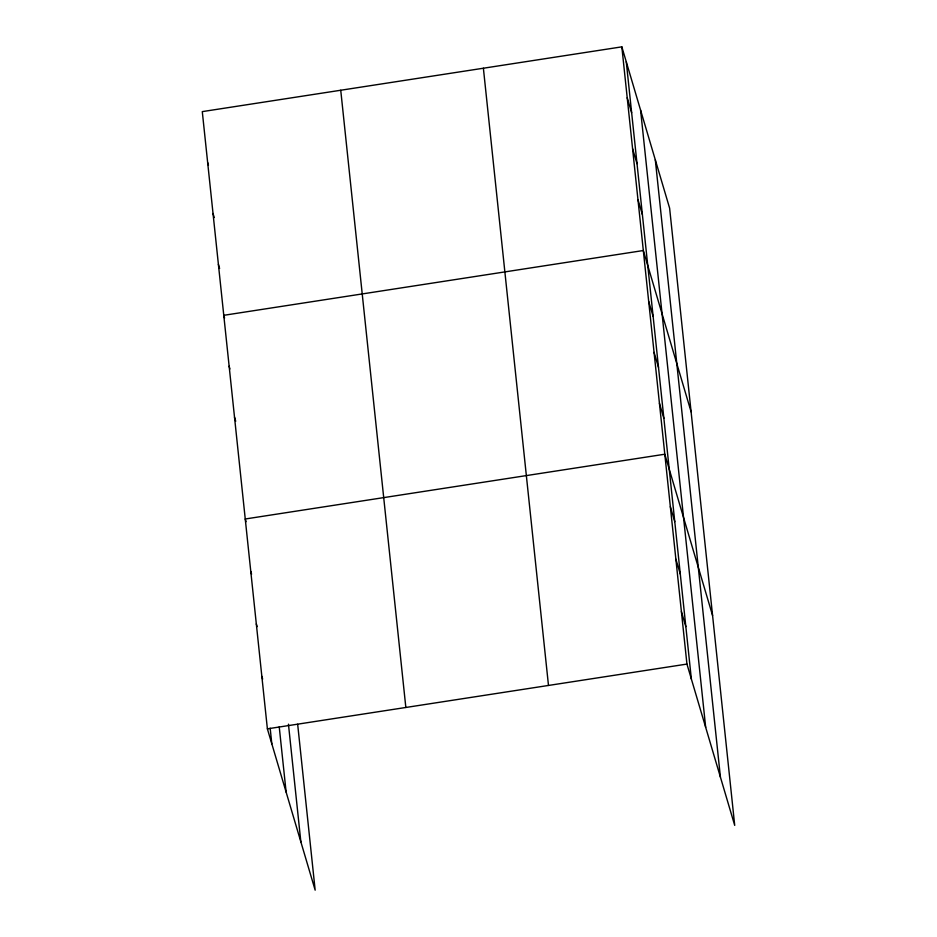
<?xml version="1.0" encoding="UTF-8"?>
<svg xmlns="http://www.w3.org/2000/svg" width="937" height="937" viewBox="0 0 937 937"><rect width="100%" height="100%" fill="white"/><g stroke="black" fill="none" stroke-linecap="round" stroke-linejoin="round"><path stroke-width="1.41" d="M621.84 46.85L686.938 664.075L734.713 825.38L669.615 208.155L621.84 46.85L202.287 111.62L267.385 728.845L315.16 890.15L297.661 724.254M267.385 728.845L686.938 664.075M627.216 97.776L631.643 112.745M632.58 148.69L637.019 163.67M637.956 199.616L642.384 214.585M691.096 411.835L643.321 250.53L223.767 315.312L224.575 318.03M648.697 301.456L653.124 316.425M654.061 352.371L658.5 367.351M659.437 403.297L663.864 418.265M712.577 615.515L664.801 454.222L245.248 518.993L246.056 521.71M670.342 506.683L674.769 521.651M675.87 559.143L680.309 574.123M681.398 611.603L685.837 626.584M207.651 162.546L208.459 165.263M213.027 213.472L214.233 217.548M218.391 264.386L219.609 268.474M229.132 366.226L229.94 368.955M234.508 417.152L235.714 421.24M250.776 571.453L251.584 574.182M256.316 623.925L257.125 626.642M261.845 676.385L262.653 679.102M655.314 159.864L720.412 777.089M640.58 110.109L705.678 727.335M626.279 61.819L691.365 679.044M483.387 68.225L548.485 685.451M340.74 90.245L405.838 707.47M288.444 724.172L300.859 841.859M279.238 726.889L286.125 792.105M270.172 728.225L271.812 743.826"/></g></svg>
